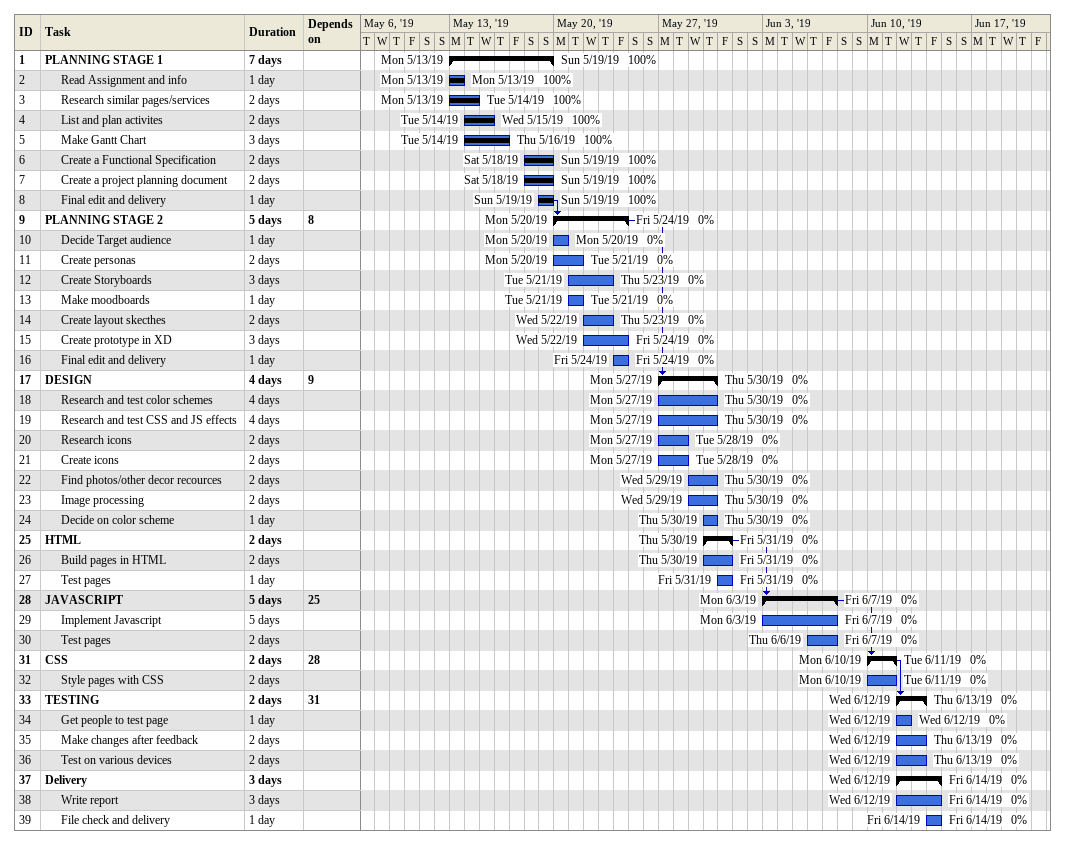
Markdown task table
| ID | Level | Task | Duration | Start | Finish | Predecessors | % complete |
|---|---|---|---|---|---|---|---|
| 1 | 1 | **PLANNING STAGE 1** | 7d | 2019-05-13 | 2019-05-19 |  | 100 |
| 2 | 2 | Read Assignment and info | 1d | 2019-05-13 | 2019-05-13 |  | 100 |
| 3 | 2 | Research similar pages/services | 2d | 2019-05-13 | 2019-05-14 |  | 100 |
| 4 | 2 | List and plan activites | 2d | 2019-05-14 | 2019-05-15 |  | 100 |
| 5 | 2 | Make Gantt Chart | 3d | 2019-05-14 | 2019-05-16 |  | 100 |
| 6 | 2 | Create a Functional Specification | 2d | 2019-05-18 | 2019-05-19 |  | 100 |
| 7 | 2 | Create a project planning document | 2d | 2019-05-18 | 2019-05-19 |  | 100 |
| 8 | 2 | Final edit and delivery | 1d | 2019-05-19 | 2019-05-19 |  | 100 |
| 9 | 1 | **PLANNING STAGE 2** | 5d | 2019-05-20 | 2019-05-24 | 8 | 0 |
| 10 | 2 | Decide Target audience | 1d | 2019-05-20 | 2019-05-20 |  | 0 |
| 11 | 2 | Create personas | 2d | 2019-05-20 | 2019-05-21 |  | 0 |
| 12 | 2 | Create Storyboards | 3d | 2019-05-21 | 2019-05-23 |  | 0 |
| 13 | 2 | Make moodboards | 1d | 2019-05-21 | 2019-05-21 |  | 0 |
| 14 | 2 | Create layout skecthes | 2d | 2019-05-22 | 2019-05-23 |  | 0 |
| 15 | 2 | Create prototype in XD | 3d | 2019-05-22 | 2019-05-24 |  | 0 |
| 16 | 2 | Final edit and delivery | 1d | 2019-05-24 | 2019-05-24 |  | 0 |
| 17 | 1 | **DESIGN** | 4d | 2019-05-27 | 2019-05-30 | 9 | 0 |
| 18 | 2 | Research and test color schemes | 4d | 2019-05-27 | 2019-05-30 |  | 0 |
| 19 | 2 | Research and test CSS and JS effects | 4d | 2019-05-27 | 2019-05-30 |  | 0 |
| 20 | 2 | Research icons | 2d | 2019-05-27 | 2019-05-28 |  | 0 |
| 21 | 2 | Create icons | 2d | 2019-05-27 | 2019-05-28 |  | 0 |
| 22 | 2 | Find photos/other decor recources | 2d | 2019-05-29 | 2019-05-30 |  | 0 |
| 23 | 2 | Image processing | 2d | 2019-05-29 | 2019-05-30 |  | 0 |
| 24 | 2 | Decide on color scheme | 1d | 2019-05-30 | 2019-05-30 |  | 0 |
| 25 | 1 | **HTML** | 2d | 2019-05-30 | 2019-05-31 |  | 0 |
| 26 | 2 | Build pages in HTML | 2d | 2019-05-30 | 2019-05-31 |  | 0 |
| 27 | 2 | Test pages | 1d | 2019-05-31 | 2019-05-31 |  | 0 |
| 28 | 1 | **JAVASCRIPT** | 5d | 2019-06-03 | 2019-06-07 | 25 | 0 |
| 29 | 2 | Implement Javascript | 5d | 2019-06-03 | 2019-06-07 |  | 0 |
| 30 | 2 | Test pages | 2d | 2019-06-06 | 2019-06-07 |  | 0 |
| 31 | 1 | **CSS** | 2d | 2019-06-10 | 2019-06-11 | 28 | 0 |
| 32 | 2 | Style pages with CSS | 2d | 2019-06-10 | 2019-06-11 |  | 0 |
| 33 | 1 | **TESTING** | 2d | 2019-06-12 | 2019-06-13 | 31 | 0 |
| 34 | 2 | Get people to test page | 1d | 2019-06-12 | 2019-06-12 |  | 0 |
| 35 | 2 | Make changes after feedback | 2d | 2019-06-12 | 2019-06-13 |  | 0 |
| 36 | 2 | Test on various devices | 2d | 2019-06-12 | 2019-06-13 |  | 0 |
| 37 | 1 | **Delivery** | 3d | 2019-06-12 | 2019-06-14 |  | 0 |
| 38 | 2 | Write report | 3d | 2019-06-12 | 2019-06-14 |  | 0 |
| 39 | 2 | File check and delivery | 1d | 2019-06-14 | 2019-06-14 |  | 0 |
